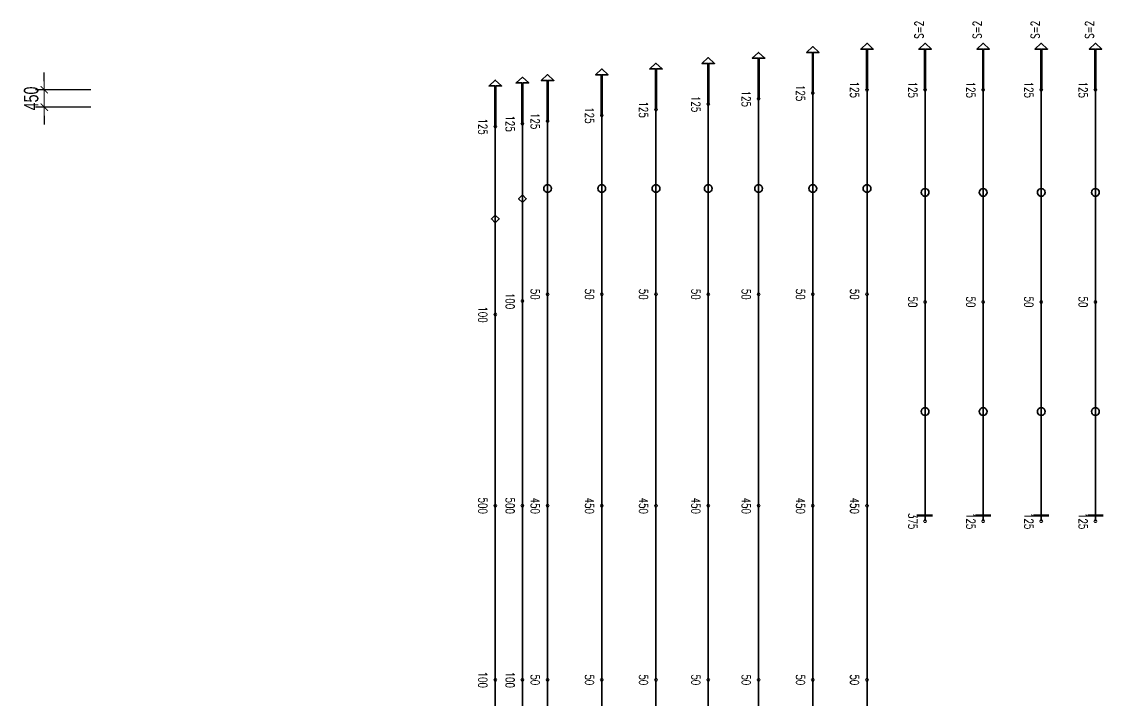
# Model space of a CAD drawing. Header units: millimetres. Extents: x 118516 to 587758, y -25561 to 50684.
# Drawn here: x 496966 to 524930, y 23170 to 40710 of the extents above; entities that cross this region are included whole.
import ezdxf

# ---------------------------------------------------------------- set-up
doc = ezdxf.new("R2010")
doc.units = ezdxf.units.MM
doc.layers.get('Defpoints').update_dxf_attribs({"color": 151, "lineweight": 9})
doc.layers.add('Current plane_Column', color=7, linetype='Continuous', true_color=0x4b00ff)
for name, color, linetype, lineweight in [('NDC_S-TENDON', 6, 'Continuous', 35), ('NDC_S_ANNO', 7, 'Continuous', 20), ('NDC_S_DIM', 1, 'Continuous', 15)]:
    doc.layers.add(name, color=color, linetype=linetype, lineweight=lineweight)
doc.styles.add('NDC_ANNO', font='', dxfattribs={"width": 0.8})
doc.styles.add('NDC_DIM', font='', dxfattribs={"width": 0.75})
doc.styles.get('NDC_ANNO').set_extended_font_data('Dotum')
doc.styles.get('NDC_DIM').set_extended_font_data('Dotum')
doc.dimstyles.new('NDC_dim_150', dxfattribs={"dimscale": 150, "dimtxt": 2.5, "dimasz": 1.5, "dimexe": 1.5, "dimexo": 2.5, "dimgap": 1, "dimtad": 1, "dimdec": 0, "dimzin": 0, "dimdsep": 46, "dimtxsty": 'NDC_DIM', "dimblk": 'DIMMARK', "dimcen": 0.09, "dimdle": 1.2, "dimclrd": 1, "dimclre": 1, "dimclrt": 3, "dimadec": 0, "dimazin": 0, "dimtfac": 1, "dimtdec": 0, "dimtix": 1, "dimtofl": 0, "dimtmove": 0, "dimatfit": 3, "dimfxl": 8, "dimfxlon": 1, "dimtolj": 1, "dimtzin": 0, "dimarcsym": 0})

# ---------------------------------------------------------------- blocks, each defined once
blk = doc.blocks.new('DIMMARK')
at = {"layer": 'NDC_S_DIM', "color": 1}
blk.add_line((-1.5, 0), (1, 0), dxfattribs=at)
at = {"layer": 'NDC_S_DIM', "color": 2, "const_width": 0.1}
blk.add_lwpolyline([(-0.42, -0.42), (0.42, 0.42)], dxfattribs=at)
blk = doc.blocks.new('*D11')
at = {"layer": 'Defpoints', "color": 0, "ltscale": 100, "transparency": 16777216}
for p in [(513852, 38950), (497550, 38500), (513852, 38500)]:
    blk.add_point(p, dxfattribs=at)
at = {"layer": 'NDC_S_DIM', "color": 1, "lineweight": -2, "ltscale": 100, "transparency": 16777216}
for p, q in [((497550, 39175), (497550, 39400)), ((498750, 38950), (497325, 38950)), ((498750, 38500), (497325, 38500)), ((497550, 38275), (497550, 38050))]:
    blk.add_line(p, q, dxfattribs=at)
at = {"layer": 'NDC_S_DIM', "color": 1, "lineweight": -2, "ltscale": 100, "transparency": 16777216, "xscale": 225, "yscale": 225, "zscale": 225}
for p, rotation in [((497550, 38950), 270), ((497550, 38500), 90)]:
    blk.add_blockref('DIMMARK', p, dxfattribs=dict(at, rotation=rotation))
at = {"layer": 'NDC_S_DIM', "color": 3, "ltscale": 100, "transparency": 16777216, "insert": (497213, 38725), "char_height": 375, "attachment_point": 5, "rotation": 90, "style": 'NDC_DIM'}
blk.add_mtext('\\A1;450', dxfattribs=at)
blk = doc.blocks.new('HTB TDY')
at = {"layer": 'NDC_S-TENDON', "linetype": 'Continuous'}
for points, elevation in [([(8662, 29365), (8662, 30415), (8812, 30415), (8650, 30565), (8488, 30415), (8638, 30415), (8638, 29365)], 3575), ([(10062, 29450), (10062, 30500), (10212, 30500), (10050, 30650), (9888, 30500), (10038, 30500), (10038, 29450)], 3575), ([(11562, 29450), (11562, 30500), (11712, 30500), (11550, 30650), (11388, 30500), (11538, 30500), (11538, 29450)], 3575), ([(13062, 29450), (13062, 30500), (13212, 30500), (13050, 30650), (12888, 30500), (13038, 30500), (13038, 29450)], 3575), ([(14562, 29450), (14562, 30500), (14712, 30500), (14550, 30650), (14388, 30500), (14538, 30500), (14538, 29450)], 3565), ([(15962, 29450), (15962, 30500), (16112, 30500), (15950, 30650), (15788, 30500), (15938, 30500), (15938, 29450)], 3565), ([(5962, 29080), (5962, 30130), (6112, 30130), (5950, 30280), (5788, 30130), (5938, 30130), (5938, 29080)], 3575), ([(7262, 29217), (7262, 30267), (7412, 30267), (7250, 30417), (7088, 30267), (7238, 30267), (7238, 29217)], 3575), ([(3212, 28789), (3212, 29839), (3362, 29839), (3200, 29989), (3038, 29839), (3188, 29839), (3188, 28789)], 3575), ([(4612, 28937), (4612, 29987), (4762, 29987), (4600, 30137), (4438, 29987), (4588, 29987), (4588, 28937)], 3575), ([(462, 28498), (462, 29548), (612, 29548), (450, 29698), (288, 29548), (438, 29548), (438, 28498)], 3575), ([(1162, 28575), (1162, 29625), (1312, 29625), (1150, 29775), (988, 29625), (1138, 29625), (1138, 28575)], 3575), ([(1812, 28640), (1812, 29690), (1962, 29690), (1800, 29840), (1638, 29690), (1788, 29690), (1788, 28640)], 3575), ([(1800, 26797), (1831, 26802), (1859, 26817), (1881, 26839), (1895, 26867), (1900, 26897), (1895, 26928), (1881, 26956), (1859, 26978), (1831, 26993), (1800, 26997), (1769, 26993), (1741, 26978), (1719, 26956), (1705, 26928), (1700, 26897), (1705, 26867), (1719, 26839), (1741, 26817), (1769, 26802), (1800, 26797)], 3532), ([(3200, 26797), (3231, 26802), (3259, 26817), (3281, 26839), (3295, 26867), (3300, 26897), (3295, 26928), (3281, 26956), (3259, 26978), (3231, 26993), (3200, 26997), (3169, 26993), (3141, 26978), (3119, 26956), (3105, 26928), (3100, 26897), (3105, 26867), (3119, 26839), (3141, 26817), (3169, 26802), (3200, 26797)], 3532), ([(4600, 26797), (4631, 26802), (4659, 26817), (4681, 26839), (4695, 26867), (4700, 26897), (4695, 26928), (4681, 26956), (4659, 26978), (4631, 26993), (4600, 26997), (4569, 26993), (4541, 26978), (4519, 26956), (4505, 26928), (4500, 26897), (4505, 26867), (4519, 26839), (4541, 26817), (4569, 26802), (4600, 26797)], 3532), ([(5950, 26797), (5981, 26802), (6009, 26817), (6031, 26839), (6045, 26867), (6050, 26897), (6045, 26928), (6031, 26956), (6009, 26978), (5981, 26993), (5950, 26997), (5919, 26993), (5891, 26978), (5869, 26956), (5855, 26928), (5850, 26897), (5855, 26867), (5869, 26839), (5891, 26817), (5919, 26802), (5950, 26797)], 3532), ([(7250, 26797), (7281, 26802), (7309, 26817), (7331, 26839), (7345, 26867), (7350, 26897), (7345, 26928), (7331, 26956), (7309, 26978), (7281, 26993), (7250, 26997), (7219, 26993), (7191, 26978), (7169, 26956), (7155, 26928), (7150, 26897), (7155, 26867), (7169, 26839), (7191, 26817), (7219, 26802), (7250, 26797)], 3532), ([(8650, 26797), (8681, 26802), (8709, 26817), (8731, 26839), (8745, 26867), (8750, 26897), (8745, 26928), (8731, 26956), (8709, 26978), (8681, 26993), (8650, 26997), (8619, 26993), (8591, 26978), (8569, 26956), (8555, 26928), (8550, 26897), (8555, 26867), (8569, 26839), (8591, 26817), (8619, 26802), (8650, 26797)], 3532), ([(10050, 26797), (10081, 26802), (10109, 26817), (10131, 26839), (10145, 26867), (10150, 26897), (10145, 26928), (10131, 26956), (10109, 26978), (10081, 26993), (10050, 26997), (10019, 26993), (9991, 26978), (9969, 26956), (9955, 26928), (9950, 26897), (9955, 26867), (9969, 26839), (9991, 26817), (10019, 26802), (10050, 26797)], 3532), ([(11550, 26698), (11581, 26702), (11609, 26717), (11631, 26739), (11645, 26767), (11650, 26798), (11645, 26829), (11631, 26856), (11609, 26879), (11581, 26893), (11550, 26898), (11519, 26893), (11491, 26879), (11469, 26856), (11455, 26829), (11450, 26798), (11455, 26767), (11469, 26739), (11491, 26717), (11519, 26702), (11550, 26698)], 3532), ([(13050, 26698), (13081, 26702), (13109, 26717), (13131, 26739), (13145, 26767), (13150, 26798), (13145, 26829), (13131, 26856), (13109, 26879), (13081, 26893), (13050, 26898), (13019, 26893), (12991, 26879), (12969, 26856), (12955, 26829), (12950, 26798), (12955, 26767), (12969, 26739), (12991, 26717), (13019, 26702), (13050, 26698)], 3532), ([(14550, 26698), (14581, 26702), (14609, 26717), (14631, 26739), (14645, 26767), (14650, 26798), (14645, 26829), (14631, 26856), (14609, 26879), (14581, 26893), (14550, 26898), (14519, 26893), (14491, 26879), (14469, 26856), (14455, 26829), (14450, 26798), (14455, 26767), (14469, 26739), (14491, 26717), (14519, 26702), (14550, 26698)], 3523), ([(15950, 26698), (15981, 26702), (16009, 26717), (16031, 26739), (16045, 26767), (16050, 26798), (16045, 26829), (16031, 26856), (16009, 26879), (15981, 26893), (15950, 26898), (15919, 26893), (15891, 26879), (15869, 26856), (15855, 26829), (15850, 26798), (15855, 26767), (15869, 26739), (15891, 26717), (15919, 26702), (15950, 26698)], 3523), ([(1150, 26535), (1250, 26635), (1150, 26735), (1050, 26635), (1150, 26535)], 3359), ([(450, 26010), (550, 26110), (450, 26210), (350, 26110), (450, 26010)], 3359), ([(11550, 21033), (11581, 21037), (11609, 21052), (11631, 21074), (11645, 21102), (11650, 21133), (11645, 21163), (11631, 21191), (11609, 21213), (11581, 21228), (11550, 21233), (11519, 21228), (11491, 21213), (11469, 21191), (11455, 21163), (11450, 21133), (11455, 21102), (11469, 21074), (11491, 21052), (11519, 21037), (11550, 21033)], 3532), ([(13050, 21033), (13081, 21037), (13109, 21052), (13131, 21074), (13145, 21102), (13150, 21133), (13145, 21163), (13131, 21191), (13109, 21213), (13081, 21228), (13050, 21233), (13019, 21228), (12991, 21213), (12969, 21191), (12955, 21163), (12950, 21133), (12955, 21102), (12969, 21074), (12991, 21052), (13019, 21037), (13050, 21033)], 3532), ([(14550, 21033), (14581, 21037), (14609, 21052), (14631, 21074), (14645, 21102), (14650, 21133), (14645, 21163), (14631, 21191), (14609, 21213), (14581, 21228), (14550, 21233), (14519, 21228), (14491, 21213), (14469, 21191), (14455, 21163), (14450, 21133), (14455, 21102), (14469, 21074), (14491, 21052), (14519, 21037), (14550, 21033)], 3523), ([(15950, 21033), (15981, 21037), (16009, 21052), (16031, 21074), (16045, 21102), (16050, 21133), (16045, 21163), (16031, 21191), (16009, 21213), (15981, 21228), (15950, 21233), (15919, 21228), (15891, 21213), (15869, 21191), (15855, 21163), (15850, 21133), (15855, 21102), (15869, 21074), (15891, 21052), (15919, 21037), (15950, 21033)], 3523)]:
    blk.add_lwpolyline(points, close=True, dxfattribs=dict(at, elevation=elevation))
for points, elevation in [([(8690, 29365, 20, 20, 0), (8670, 29400, 20, 20, 0), (8630, 29400, 20, 20, 0), (8610, 29365, 20, 20, 0), (8630, 29331, 20, 20, 0), (8670, 29331, 20, 20, 0)], 3575), ([(8690, 29365, 20, 20, 0), (8670, 29400, 20, 20, 0), (8630, 29400, 20, 20, 0), (8610, 29365, 20, 20, 0), (8630, 29331, 20, 20, 0), (8670, 29331, 20, 20, 0)], 3575), ([(10090, 29450, 20, 20, 0), (10070, 29485, 20, 20, 0), (10030, 29485, 20, 20, 0), (10010, 29450, 20, 20, 0), (10030, 29415, 20, 20, 0), (10070, 29415, 20, 20, 0)], 3575), ([(10090, 29450, 20, 20, 0), (10070, 29485, 20, 20, 0), (10030, 29485, 20, 20, 0), (10010, 29450, 20, 20, 0), (10030, 29415, 20, 20, 0), (10070, 29415, 20, 20, 0)], 3575), ([(11590, 29450, 20, 20, 0), (11570, 29485, 20, 20, 0), (11530, 29485, 20, 20, 0), (11510, 29450, 20, 20, 0), (11530, 29415, 20, 20, 0), (11570, 29415, 20, 20, 0)], 3575), ([(11590, 29450, 20, 20, 0), (11570, 29485, 20, 20, 0), (11530, 29485, 20, 20, 0), (11510, 29450, 20, 20, 0), (11530, 29415, 20, 20, 0), (11570, 29415, 20, 20, 0)], 3575), ([(13090, 29450, 20, 20, 0), (13070, 29485, 20, 20, 0), (13030, 29485, 20, 20, 0), (13010, 29450, 20, 20, 0), (13030, 29415, 20, 20, 0), (13070, 29415, 20, 20, 0)], 3575), ([(13090, 29450, 20, 20, 0), (13070, 29485, 20, 20, 0), (13030, 29485, 20, 20, 0), (13010, 29450, 20, 20, 0), (13030, 29415, 20, 20, 0), (13070, 29415, 20, 20, 0)], 3575), ([(14590, 29450, 20, 20, 0), (14570, 29485, 20, 20, 0), (14530, 29485, 20, 20, 0), (14510, 29450, 20, 20, 0), (14530, 29415, 20, 20, 0), (14570, 29415, 20, 20, 0)], 3565), ([(14590, 29450, 20, 20, 0), (14570, 29485, 20, 20, 0), (14530, 29485, 20, 20, 0), (14510, 29450, 20, 20, 0), (14530, 29415, 20, 20, 0), (14570, 29415, 20, 20, 0)], 3565), ([(15990, 29450, 20, 20, 0), (15970, 29485, 20, 20, 0), (15930, 29485, 20, 20, 0), (15910, 29450, 20, 20, 0), (15930, 29415, 20, 20, 0), (15970, 29415, 20, 20, 0)], 3565), ([(15990, 29450, 20, 20, 0), (15970, 29485, 20, 20, 0), (15930, 29485, 20, 20, 0), (15910, 29450, 20, 20, 0), (15930, 29415, 20, 20, 0), (15970, 29415, 20, 20, 0)], 3565), ([(5990, 29080, 20, 20, 0), (5970, 29114, 20, 20, 0), (5930, 29114, 20, 20, 0), (5910, 29080, 20, 20, 0), (5930, 29045, 20, 20, 0), (5970, 29045, 20, 20, 0)], 3575), ([(5990, 29080, 20, 20, 0), (5970, 29114, 20, 20, 0), (5930, 29114, 20, 20, 0), (5910, 29080, 20, 20, 0), (5930, 29045, 20, 20, 0), (5970, 29045, 20, 20, 0)], 3575), ([(7290, 29217, 20, 20, 0), (7270, 29252, 20, 20, 0), (7230, 29252, 20, 20, 0), (7210, 29217, 20, 20, 0), (7230, 29183, 20, 20, 0), (7270, 29183, 20, 20, 0)], 3575), ([(7290, 29217, 20, 20, 0), (7270, 29252, 20, 20, 0), (7230, 29252, 20, 20, 0), (7210, 29217, 20, 20, 0), (7230, 29183, 20, 20, 0), (7270, 29183, 20, 20, 0)], 3575), ([(3240, 28789, 20, 20, 0), (3220, 28823, 20, 20, 0), (3180, 28823, 20, 20, 0), (3160, 28789, 20, 20, 0), (3180, 28754, 20, 20, 0), (3220, 28754, 20, 20, 0)], 3575), ([(3240, 28789, 20, 20, 0), (3220, 28823, 20, 20, 0), (3180, 28823, 20, 20, 0), (3160, 28789, 20, 20, 0), (3180, 28754, 20, 20, 0), (3220, 28754, 20, 20, 0)], 3575), ([(4640, 28937, 20, 20, 0), (4620, 28971, 20, 20, 0), (4580, 28971, 20, 20, 0), (4560, 28937, 20, 20, 0), (4580, 28902, 20, 20, 0), (4620, 28902, 20, 20, 0)], 3575), ([(4640, 28937, 20, 20, 0), (4620, 28971, 20, 20, 0), (4580, 28971, 20, 20, 0), (4560, 28937, 20, 20, 0), (4580, 28902, 20, 20, 0), (4620, 28902, 20, 20, 0)], 3575), ([(490, 28498, 20, 20, 0), (470, 28532, 20, 20, 0), (430, 28532, 20, 20, 0), (410, 28498, 20, 20, 0), (430, 28463, 20, 20, 0), (470, 28463, 20, 20, 0)], 3575), ([(490, 28498, 20, 20, 0), (470, 28532, 20, 20, 0), (430, 28532, 20, 20, 0), (410, 28498, 20, 20, 0), (430, 28463, 20, 20, 0), (470, 28463, 20, 20, 0)], 3575), ([(1190, 28575, 20, 20, 0), (1170, 28609, 20, 20, 0), (1130, 28609, 20, 20, 0), (1110, 28575, 20, 20, 0), (1130, 28540, 20, 20, 0), (1170, 28540, 20, 20, 0)], 3575), ([(1190, 28575, 20, 20, 0), (1170, 28609, 20, 20, 0), (1130, 28609, 20, 20, 0), (1110, 28575, 20, 20, 0), (1130, 28540, 20, 20, 0), (1170, 28540, 20, 20, 0)], 3575), ([(1840, 28640, 20, 20, 0), (1820, 28675, 20, 20, 0), (1780, 28675, 20, 20, 0), (1760, 28640, 20, 20, 0), (1780, 28606, 20, 20, 0), (1820, 28606, 20, 20, 0)], 3575), ([(1840, 28640, 20, 20, 0), (1820, 28675, 20, 20, 0), (1780, 28675, 20, 20, 0), (1760, 28640, 20, 20, 0), (1780, 28606, 20, 20, 0), (1820, 28606, 20, 20, 0)], 3575), ([(1840, 24165, 20, 20, 0), (1820, 24200, 20, 20, 0), (1780, 24200, 20, 20, 0), (1760, 24165, 20, 20, 0), (1780, 24130, 20, 20, 0), (1820, 24130, 20, 20, 0)], 3500), ([(1840, 24165, 20, 20, 0), (1820, 24200, 20, 20, 0), (1780, 24200, 20, 20, 0), (1760, 24165, 20, 20, 0), (1780, 24130, 20, 20, 0), (1820, 24130, 20, 20, 0)], 3500), ([(3240, 24165, 20, 20, 0), (3220, 24200, 20, 20, 0), (3180, 24200, 20, 20, 0), (3160, 24165, 20, 20, 0), (3180, 24130, 20, 20, 0), (3220, 24130, 20, 20, 0)], 3500), ([(3240, 24165, 20, 20, 0), (3220, 24200, 20, 20, 0), (3180, 24200, 20, 20, 0), (3160, 24165, 20, 20, 0), (3180, 24130, 20, 20, 0), (3220, 24130, 20, 20, 0)], 3500), ([(4640, 24165, 20, 20, 0), (4620, 24200, 20, 20, 0), (4580, 24200, 20, 20, 0), (4560, 24165, 20, 20, 0), (4580, 24130, 20, 20, 0), (4620, 24130, 20, 20, 0)], 3500), ([(4640, 24165, 20, 20, 0), (4620, 24200, 20, 20, 0), (4580, 24200, 20, 20, 0), (4560, 24165, 20, 20, 0), (4580, 24130, 20, 20, 0), (4620, 24130, 20, 20, 0)], 3500), ([(5990, 24165, 20, 20, 0), (5970, 24200, 20, 20, 0), (5930, 24200, 20, 20, 0), (5910, 24165, 20, 20, 0), (5930, 24130, 20, 20, 0), (5970, 24130, 20, 20, 0)], 3500), ([(5990, 24165, 20, 20, 0), (5970, 24200, 20, 20, 0), (5930, 24200, 20, 20, 0), (5910, 24165, 20, 20, 0), (5930, 24130, 20, 20, 0), (5970, 24130, 20, 20, 0)], 3500), ([(7290, 24165, 20, 20, 0), (7270, 24200, 20, 20, 0), (7230, 24200, 20, 20, 0), (7210, 24165, 20, 20, 0), (7230, 24130, 20, 20, 0), (7270, 24130, 20, 20, 0)], 3500), ([(7290, 24165, 20, 20, 0), (7270, 24200, 20, 20, 0), (7230, 24200, 20, 20, 0), (7210, 24165, 20, 20, 0), (7230, 24130, 20, 20, 0), (7270, 24130, 20, 20, 0)], 3500), ([(8690, 24165, 20, 20, 0), (8670, 24200, 20, 20, 0), (8630, 24200, 20, 20, 0), (8610, 24165, 20, 20, 0), (8630, 24130, 20, 20, 0), (8670, 24130, 20, 20, 0)], 3500), ([(8690, 24165, 20, 20, 0), (8670, 24200, 20, 20, 0), (8630, 24200, 20, 20, 0), (8610, 24165, 20, 20, 0), (8630, 24130, 20, 20, 0), (8670, 24130, 20, 20, 0)], 3500), ([(10090, 24165, 20, 20, 0), (10070, 24200, 20, 20, 0), (10030, 24200, 20, 20, 0), (10010, 24165, 20, 20, 0), (10030, 24130, 20, 20, 0), (10070, 24130, 20, 20, 0)], 3500), ([(10090, 24165, 20, 20, 0), (10070, 24200, 20, 20, 0), (10030, 24200, 20, 20, 0), (10010, 24165, 20, 20, 0), (10030, 24130, 20, 20, 0), (10070, 24130, 20, 20, 0)], 3500), ([(1190, 23990, 20, 20, 0), (1170, 24025, 20, 20, 0), (1130, 24025, 20, 20, 0), (1110, 23990, 20, 20, 0), (1130, 23955, 20, 20, 0), (1170, 23955, 20, 20, 0)], 3200), ([(1190, 23990, 20, 20, 0), (1170, 24025, 20, 20, 0), (1130, 24025, 20, 20, 0), (1110, 23990, 20, 20, 0), (1130, 23955, 20, 20, 0), (1170, 23955, 20, 20, 0)], 3200), ([(11590, 23965, 20, 20, 0), (11570, 24000, 20, 20, 0), (11530, 24000, 20, 20, 0), (11510, 23965, 20, 20, 0), (11530, 23930, 20, 20, 0), (11570, 23930, 20, 20, 0)], 3500), ([(11590, 23965, 20, 20, 0), (11570, 24000, 20, 20, 0), (11530, 24000, 20, 20, 0), (11510, 23965, 20, 20, 0), (11530, 23930, 20, 20, 0), (11570, 23930, 20, 20, 0)], 3500), ([(13090, 23965, 20, 20, 0), (13070, 24000, 20, 20, 0), (13030, 24000, 20, 20, 0), (13010, 23965, 20, 20, 0), (13030, 23930, 20, 20, 0), (13070, 23930, 20, 20, 0)], 3500), ([(13090, 23965, 20, 20, 0), (13070, 24000, 20, 20, 0), (13030, 24000, 20, 20, 0), (13010, 23965, 20, 20, 0), (13030, 23930, 20, 20, 0), (13070, 23930, 20, 20, 0)], 3500), ([(14590, 23965, 20, 20, 0), (14570, 24000, 20, 20, 0), (14530, 24000, 20, 20, 0), (14510, 23965, 20, 20, 0), (14530, 23930, 20, 20, 0), (14570, 23930, 20, 20, 0)], 3490), ([(14590, 23965, 20, 20, 0), (14570, 24000, 20, 20, 0), (14530, 24000, 20, 20, 0), (14510, 23965, 20, 20, 0), (14530, 23930, 20, 20, 0), (14570, 23930, 20, 20, 0)], 3490), ([(15990, 23965, 20, 20, 0), (15970, 24000, 20, 20, 0), (15930, 24000, 20, 20, 0), (15910, 23965, 20, 20, 0), (15930, 23930, 20, 20, 0), (15970, 23930, 20, 20, 0)], 3490), ([(15990, 23965, 20, 20, 0), (15970, 24000, 20, 20, 0), (15930, 24000, 20, 20, 0), (15910, 23965, 20, 20, 0), (15930, 23930, 20, 20, 0), (15970, 23930, 20, 20, 0)], 3490), ([(490, 23640, 20, 20, 0), (470, 23675, 20, 20, 0), (430, 23675, 20, 20, 0), (410, 23640, 20, 20, 0), (430, 23605, 20, 20, 0), (470, 23605, 20, 20, 0)], 3200), ([(490, 23640, 20, 20, 0), (470, 23675, 20, 20, 0), (430, 23675, 20, 20, 0), (410, 23640, 20, 20, 0), (430, 23605, 20, 20, 0), (470, 23605, 20, 20, 0)], 3200), ([(490, 18700, 20, 20, 0), (470, 18735, 20, 20, 0), (430, 18735, 20, 20, 0), (410, 18700, 20, 20, 0), (430, 18665, 20, 20, 0), (470, 18665, 20, 20, 0)], 3600), ([(490, 18700, 20, 20, 0), (470, 18735, 20, 20, 0), (430, 18735, 20, 20, 0), (410, 18700, 20, 20, 0), (430, 18665, 20, 20, 0), (470, 18665, 20, 20, 0)], 3600), ([(490, 18700, 20, 20, 0), (470, 18735, 20, 20, 0), (430, 18735, 20, 20, 0), (410, 18700, 20, 20, 0), (430, 18665, 20, 20, 0), (470, 18665, 20, 20, 0)], 3600), ([(490, 18700, 20, 20, 0), (470, 18735, 20, 20, 0), (430, 18735, 20, 20, 0), (410, 18700, 20, 20, 0), (430, 18665, 20, 20, 0), (470, 18665, 20, 20, 0)], 3600), ([(1190, 18700, 20, 20, 0), (1170, 18735, 20, 20, 0), (1130, 18735, 20, 20, 0), (1110, 18700, 20, 20, 0), (1130, 18665, 20, 20, 0), (1170, 18665, 20, 20, 0)], 3600), ([(1190, 18700, 20, 20, 0), (1170, 18735, 20, 20, 0), (1130, 18735, 20, 20, 0), (1110, 18700, 20, 20, 0), (1130, 18665, 20, 20, 0), (1170, 18665, 20, 20, 0)], 3600), ([(1190, 18700, 20, 20, 0), (1170, 18735, 20, 20, 0), (1130, 18735, 20, 20, 0), (1110, 18700, 20, 20, 0), (1130, 18665, 20, 20, 0), (1170, 18665, 20, 20, 0)], 3600), ([(1190, 18700, 20, 20, 0), (1170, 18735, 20, 20, 0), (1130, 18735, 20, 20, 0), (1110, 18700, 20, 20, 0), (1130, 18665, 20, 20, 0), (1170, 18665, 20, 20, 0)], 3600), ([(1840, 18700, 20, 20, 0), (1820, 18735, 20, 20, 0), (1780, 18735, 20, 20, 0), (1760, 18700, 20, 20, 0), (1780, 18665, 20, 20, 0), (1820, 18665, 20, 20, 0)], 3650), ([(1840, 18700, 20, 20, 0), (1820, 18735, 20, 20, 0), (1780, 18735, 20, 20, 0), (1760, 18700, 20, 20, 0), (1780, 18665, 20, 20, 0), (1820, 18665, 20, 20, 0)], 3650), ([(1840, 18700, 20, 20, 0), (1820, 18735, 20, 20, 0), (1780, 18735, 20, 20, 0), (1760, 18700, 20, 20, 0), (1780, 18665, 20, 20, 0), (1820, 18665, 20, 20, 0)], 3650), ([(1840, 18700, 20, 20, 0), (1820, 18735, 20, 20, 0), (1780, 18735, 20, 20, 0), (1760, 18700, 20, 20, 0), (1780, 18665, 20, 20, 0), (1820, 18665, 20, 20, 0)], 3650), ([(3240, 18700, 20, 20, 0), (3220, 18735, 20, 20, 0), (3180, 18735, 20, 20, 0), (3160, 18700, 20, 20, 0), (3180, 18665, 20, 20, 0), (3220, 18665, 20, 20, 0)], 3650), ([(3240, 18700, 20, 20, 0), (3220, 18735, 20, 20, 0), (3180, 18735, 20, 20, 0), (3160, 18700, 20, 20, 0), (3180, 18665, 20, 20, 0), (3220, 18665, 20, 20, 0)], 3650), ([(3240, 18700, 20, 20, 0), (3220, 18735, 20, 20, 0), (3180, 18735, 20, 20, 0), (3160, 18700, 20, 20, 0), (3180, 18665, 20, 20, 0), (3220, 18665, 20, 20, 0)], 3650), ([(3240, 18700, 20, 20, 0), (3220, 18735, 20, 20, 0), (3180, 18735, 20, 20, 0), (3160, 18700, 20, 20, 0), (3180, 18665, 20, 20, 0), (3220, 18665, 20, 20, 0)], 3650), ([(4640, 18700, 20, 20, 0), (4620, 18735, 20, 20, 0), (4580, 18735, 20, 20, 0), (4560, 18700, 20, 20, 0), (4580, 18665, 20, 20, 0), (4620, 18665, 20, 20, 0)], 3650), ([(4640, 18700, 20, 20, 0), (4620, 18735, 20, 20, 0), (4580, 18735, 20, 20, 0), (4560, 18700, 20, 20, 0), (4580, 18665, 20, 20, 0), (4620, 18665, 20, 20, 0)], 3650), ([(4640, 18700, 20, 20, 0), (4620, 18735, 20, 20, 0), (4580, 18735, 20, 20, 0), (4560, 18700, 20, 20, 0), (4580, 18665, 20, 20, 0), (4620, 18665, 20, 20, 0)], 3650), ([(4640, 18700, 20, 20, 0), (4620, 18735, 20, 20, 0), (4580, 18735, 20, 20, 0), (4560, 18700, 20, 20, 0), (4580, 18665, 20, 20, 0), (4620, 18665, 20, 20, 0)], 3650), ([(5990, 18700, 20, 20, 0), (5970, 18735, 20, 20, 0), (5930, 18735, 20, 20, 0), (5910, 18700, 20, 20, 0), (5930, 18665, 20, 20, 0), (5970, 18665, 20, 20, 0)], 3650), ([(5990, 18700, 20, 20, 0), (5970, 18735, 20, 20, 0), (5930, 18735, 20, 20, 0), (5910, 18700, 20, 20, 0), (5930, 18665, 20, 20, 0), (5970, 18665, 20, 20, 0)], 3650), ([(5990, 18700, 20, 20, 0), (5970, 18735, 20, 20, 0), (5930, 18735, 20, 20, 0), (5910, 18700, 20, 20, 0), (5930, 18665, 20, 20, 0), (5970, 18665, 20, 20, 0)], 3650), ([(5990, 18700, 20, 20, 0), (5970, 18735, 20, 20, 0), (5930, 18735, 20, 20, 0), (5910, 18700, 20, 20, 0), (5930, 18665, 20, 20, 0), (5970, 18665, 20, 20, 0)], 3650), ([(7290, 18700, 20, 20, 0), (7270, 18735, 20, 20, 0), (7230, 18735, 20, 20, 0), (7210, 18700, 20, 20, 0), (7230, 18665, 20, 20, 0), (7270, 18665, 20, 20, 0)], 3650), ([(7290, 18700, 20, 20, 0), (7270, 18735, 20, 20, 0), (7230, 18735, 20, 20, 0), (7210, 18700, 20, 20, 0), (7230, 18665, 20, 20, 0), (7270, 18665, 20, 20, 0)], 3650), ([(7290, 18700, 20, 20, 0), (7270, 18735, 20, 20, 0), (7230, 18735, 20, 20, 0), (7210, 18700, 20, 20, 0), (7230, 18665, 20, 20, 0), (7270, 18665, 20, 20, 0)], 3650), ([(7290, 18700, 20, 20, 0), (7270, 18735, 20, 20, 0), (7230, 18735, 20, 20, 0), (7210, 18700, 20, 20, 0), (7230, 18665, 20, 20, 0), (7270, 18665, 20, 20, 0)], 3650), ([(8690, 18700, 20, 20, 0), (8670, 18735, 20, 20, 0), (8630, 18735, 20, 20, 0), (8610, 18700, 20, 20, 0), (8630, 18665, 20, 20, 0), (8670, 18665, 20, 20, 0)], 3650), ([(8690, 18700, 20, 20, 0), (8670, 18735, 20, 20, 0), (8630, 18735, 20, 20, 0), (8610, 18700, 20, 20, 0), (8630, 18665, 20, 20, 0), (8670, 18665, 20, 20, 0)], 3650), ([(8690, 18700, 20, 20, 0), (8670, 18735, 20, 20, 0), (8630, 18735, 20, 20, 0), (8610, 18700, 20, 20, 0), (8630, 18665, 20, 20, 0), (8670, 18665, 20, 20, 0)], 3650), ([(8690, 18700, 20, 20, 0), (8670, 18735, 20, 20, 0), (8630, 18735, 20, 20, 0), (8610, 18700, 20, 20, 0), (8630, 18665, 20, 20, 0), (8670, 18665, 20, 20, 0)], 3650), ([(10090, 18700, 20, 20, 0), (10070, 18735, 20, 20, 0), (10030, 18735, 20, 20, 0), (10010, 18700, 20, 20, 0), (10030, 18665, 20, 20, 0), (10070, 18665, 20, 20, 0)], 3650), ([(10090, 18700, 20, 20, 0), (10070, 18735, 20, 20, 0), (10030, 18735, 20, 20, 0), (10010, 18700, 20, 20, 0), (10030, 18665, 20, 20, 0), (10070, 18665, 20, 20, 0)], 3650), ([(10090, 18700, 20, 20, 0), (10070, 18735, 20, 20, 0), (10030, 18735, 20, 20, 0), (10010, 18700, 20, 20, 0), (10030, 18665, 20, 20, 0), (10070, 18665, 20, 20, 0)], 3650), ([(10090, 18700, 20, 20, 0), (10070, 18735, 20, 20, 0), (10030, 18735, 20, 20, 0), (10010, 18700, 20, 20, 0), (10030, 18665, 20, 20, 0), (10070, 18665, 20, 20, 0)], 3650), ([(11590, 18300, 20, 20, 0), (11570, 18335, 20, 20, 0), (11530, 18335, 20, 20, 0), (11510, 18300, 20, 20, 0), (11530, 18265, 20, 20, 0), (11570, 18265, 20, 20, 0)], 3575), ([(11590, 18300, 20, 20, 0), (11570, 18335, 20, 20, 0), (11530, 18335, 20, 20, 0), (11510, 18300, 20, 20, 0), (11530, 18265, 20, 20, 0), (11570, 18265, 20, 20, 0)], 3575), ([(13090, 18300, 20, 20, 0), (13070, 18335, 20, 20, 0), (13030, 18335, 20, 20, 0), (13010, 18300, 20, 20, 0), (13030, 18265, 20, 20, 0), (13070, 18265, 20, 20, 0)], 3575), ([(13090, 18300, 20, 20, 0), (13070, 18335, 20, 20, 0), (13030, 18335, 20, 20, 0), (13010, 18300, 20, 20, 0), (13030, 18265, 20, 20, 0), (13070, 18265, 20, 20, 0)], 3575), ([(14590, 18300, 20, 20, 0), (14570, 18335, 20, 20, 0), (14530, 18335, 20, 20, 0), (14510, 18300, 20, 20, 0), (14530, 18265, 20, 20, 0), (14570, 18265, 20, 20, 0)], 3565), ([(14590, 18300, 20, 20, 0), (14570, 18335, 20, 20, 0), (14530, 18335, 20, 20, 0), (14510, 18300, 20, 20, 0), (14530, 18265, 20, 20, 0), (14570, 18265, 20, 20, 0)], 3565), ([(15990, 18300, 20, 20, 0), (15970, 18335, 20, 20, 0), (15930, 18335, 20, 20, 0), (15910, 18300, 20, 20, 0), (15930, 18265, 20, 20, 0), (15970, 18265, 20, 20, 0)], 3565), ([(15990, 18300, 20, 20, 0), (15970, 18335, 20, 20, 0), (15930, 18335, 20, 20, 0), (15910, 18300, 20, 20, 0), (15930, 18265, 20, 20, 0), (15970, 18265, 20, 20, 0)], 3565), ([(490, 14200, 20, 20, 0), (470, 14235, 20, 20, 0), (430, 14235, 20, 20, 0), (410, 14200, 20, 20, 0), (430, 14165, 20, 20, 0), (470, 14165, 20, 20, 0)], 3200), ([(490, 14200, 20, 20, 0), (470, 14235, 20, 20, 0), (430, 14235, 20, 20, 0), (410, 14200, 20, 20, 0), (430, 14165, 20, 20, 0), (470, 14165, 20, 20, 0)], 3200), ([(1190, 14200, 20, 20, 0), (1170, 14235, 20, 20, 0), (1130, 14235, 20, 20, 0), (1110, 14200, 20, 20, 0), (1130, 14165, 20, 20, 0), (1170, 14165, 20, 20, 0)], 3200), ([(1190, 14200, 20, 20, 0), (1170, 14235, 20, 20, 0), (1130, 14235, 20, 20, 0), (1110, 14200, 20, 20, 0), (1130, 14165, 20, 20, 0), (1170, 14165, 20, 20, 0)], 3200), ([(1840, 14200, 20, 20, 0), (1820, 14235, 20, 20, 0), (1780, 14235, 20, 20, 0), (1760, 14200, 20, 20, 0), (1780, 14165, 20, 20, 0), (1820, 14165, 20, 20, 0)], 3500), ([(1840, 14200, 20, 20, 0), (1820, 14235, 20, 20, 0), (1780, 14235, 20, 20, 0), (1760, 14200, 20, 20, 0), (1780, 14165, 20, 20, 0), (1820, 14165, 20, 20, 0)], 3500), ([(3240, 14200, 20, 20, 0), (3220, 14235, 20, 20, 0), (3180, 14235, 20, 20, 0), (3160, 14200, 20, 20, 0), (3180, 14165, 20, 20, 0), (3220, 14165, 20, 20, 0)], 3500), ([(3240, 14200, 20, 20, 0), (3220, 14235, 20, 20, 0), (3180, 14235, 20, 20, 0), (3160, 14200, 20, 20, 0), (3180, 14165, 20, 20, 0), (3220, 14165, 20, 20, 0)], 3500), ([(4640, 14200, 20, 20, 0), (4620, 14235, 20, 20, 0), (4580, 14235, 20, 20, 0), (4560, 14200, 20, 20, 0), (4580, 14165, 20, 20, 0), (4620, 14165, 20, 20, 0)], 3500), ([(4640, 14200, 20, 20, 0), (4620, 14235, 20, 20, 0), (4580, 14235, 20, 20, 0), (4560, 14200, 20, 20, 0), (4580, 14165, 20, 20, 0), (4620, 14165, 20, 20, 0)], 3500), ([(5990, 14200, 20, 20, 0), (5970, 14235, 20, 20, 0), (5930, 14235, 20, 20, 0), (5910, 14200, 20, 20, 0), (5930, 14165, 20, 20, 0), (5970, 14165, 20, 20, 0)], 3500), ([(5990, 14200, 20, 20, 0), (5970, 14235, 20, 20, 0), (5930, 14235, 20, 20, 0), (5910, 14200, 20, 20, 0), (5930, 14165, 20, 20, 0), (5970, 14165, 20, 20, 0)], 3500), ([(7290, 14200, 20, 20, 0), (7270, 14235, 20, 20, 0), (7230, 14235, 20, 20, 0), (7210, 14200, 20, 20, 0), (7230, 14165, 20, 20, 0), (7270, 14165, 20, 20, 0)], 3500), ([(7290, 14200, 20, 20, 0), (7270, 14235, 20, 20, 0), (7230, 14235, 20, 20, 0), (7210, 14200, 20, 20, 0), (7230, 14165, 20, 20, 0), (7270, 14165, 20, 20, 0)], 3500), ([(8690, 14200, 20, 20, 0), (8670, 14235, 20, 20, 0), (8630, 14235, 20, 20, 0), (8610, 14200, 20, 20, 0), (8630, 14165, 20, 20, 0), (8670, 14165, 20, 20, 0)], 3500), ([(8690, 14200, 20, 20, 0), (8670, 14235, 20, 20, 0), (8630, 14235, 20, 20, 0), (8610, 14200, 20, 20, 0), (8630, 14165, 20, 20, 0), (8670, 14165, 20, 20, 0)], 3500), ([(10090, 14200, 20, 20, 0), (10070, 14235, 20, 20, 0), (10030, 14235, 20, 20, 0), (10010, 14200, 20, 20, 0), (10030, 14165, 20, 20, 0), (10070, 14165, 20, 20, 0)], 3500), ([(10090, 14200, 20, 20, 0), (10070, 14235, 20, 20, 0), (10030, 14235, 20, 20, 0), (10010, 14200, 20, 20, 0), (10030, 14165, 20, 20, 0), (10070, 14165, 20, 20, 0)], 3500)]:
    blk.add_lwpolyline(points, format="xyseb", close=True, dxfattribs=dict(at, elevation=elevation))
for points, elevation in [([(11350, 18450, 60, 60, 0), (11750, 18450, 60, 60, 0)], 3575), ([(12850, 18450, 60, 60, 0), (13250, 18450, 60, 60, 0)], 3575), ([(14350, 18450, 60, 60, 0), (14750, 18450, 60, 60, 0)], 3565), ([(15750, 18450, 60, 60, 0), (16150, 18450, 60, 60, 0)], 3565)]:
    blk.add_lwpolyline(points, format="xyseb", dxfattribs=dict(at, elevation=elevation))
for points in [[(8650, 18700, 3650), (8650, 19429, 3643), (8650, 20157, 3623), (8650, 20886, 3590), (8650, 21979, 3540), (8650, 23072, 3510), (8650, 24165, 3500), (8650, 25258, 3505), (8650, 26351, 3520), (8650, 27444, 3545), (8650, 28173, 3562), (8650, 28901, 3572), (8650, 29365, 3574)], [(10050, 18700, 3650), (10050, 19429, 3643), (10050, 20157, 3623), (10050, 20886, 3590), (10050, 21979, 3540), (10050, 23072, 3510), (10050, 24165, 3500), (10050, 25258, 3505), (10050, 26351, 3520), (10050, 27444, 3545), (10050, 28173, 3562), (10050, 28901, 3572), (10050, 29450, 0)], [(11550, 18300, 3575), (11550, 19055, 3572), (11550, 19811, 3562), (11550, 20566, 3545), (11550, 21699, 3520), (11550, 22832, 3505), (11550, 23965, 3500), (11550, 25098, 3505), (11550, 26231, 3520), (11550, 27364, 3545), (11550, 28119, 3562), (11550, 28875, 3572), (11550, 29450, 0)], [(13050, 18300, 3575), (13050, 19055, 3572), (13050, 19811, 3562), (13050, 20566, 3545), (13050, 21699, 3520), (13050, 22832, 3505), (13050, 23965, 3500), (13050, 25098, 3505), (13050, 26231, 3520), (13050, 27364, 3545), (13050, 28119, 3562), (13050, 28875, 3572), (13050, 29450, 0)], [(14550, 18300, 3565), (14550, 19055, 3562), (14550, 19811, 3552), (14550, 20566, 3535), (14550, 21699, 3510), (14550, 22832, 3495), (14550, 23965, 3490), (14550, 25098, 3495), (14550, 26231, 3510), (14550, 27364, 3535), (14550, 28119, 3552), (14550, 28875, 3562), (14550, 29450, -10)], [(15950, 18300, 3565), (15950, 19055, 3562), (15950, 19811, 3552), (15950, 20566, 3535), (15950, 21699, 3510), (15950, 22832, 3495), (15950, 23965, 3490), (15950, 25098, 3495), (15950, 26231, 3510), (15950, 27364, 3535), (15950, 28119, 3552), (15950, 28875, 3562), (15950, 29450, -10)], [(7250, 18700, 3650), (7250, 19429, 3643), (7250, 20157, 3623), (7250, 20886, 3590), (7250, 21979, 3540), (7250, 23072, 3510), (7250, 24165, 3500), (7250, 25258, 3505), (7250, 26351, 3520), (7250, 27444, 3545), (7250, 28173, 3562), (7250, 28901, 3572), (7250, 29217, 3573)], [(1800, 18700, 3650), (1800, 19429, 3643), (1800, 20157, 3623), (1800, 20886, 3590), (1800, 21979, 3540), (1800, 23072, 3510), (1800, 24165, 3500), (1800, 25258, 3505), (1800, 26351, 3520), (1800, 27444, 3545), (1800, 28173, 3562), (1800, 28901, 3572), (1800, 28640, 3568)], [(3200, 18700, 3650), (3200, 19429, 3643), (3200, 20157, 3623), (3200, 20886, 3590), (3200, 21979, 3540), (3200, 23072, 3510), (3200, 24165, 3500), (3200, 25258, 3505), (3200, 26351, 3520), (3200, 27444, 3545), (3200, 28173, 3562), (3200, 28901, 3572), (3200, 28789, 3570)], [(4600, 18700, 3650), (4600, 19429, 3643), (4600, 20157, 3623), (4600, 20886, 3590), (4600, 21979, 3540), (4600, 23072, 3510), (4600, 24165, 3500), (4600, 25258, 3505), (4600, 26351, 3520), (4600, 27444, 3545), (4600, 28173, 3562), (4600, 28901, 3572), (4600, 28937, 3572)], [(5950, 18700, 3650), (5950, 19429, 3643), (5950, 20157, 3623), (5950, 20886, 3590), (5950, 21979, 3540), (5950, 23072, 3510), (5950, 24165, 3500), (5950, 25258, 3505), (5950, 26351, 3520), (5950, 27444, 3545), (5950, 28173, 3562), (5950, 28901, 3572), (5950, 29080, 3572)], [(1150, 18700, 3600), (1150, 19405, 3582), (1150, 20111, 3529), (1150, 20816, 3440), (1150, 21609, 3335), (1150, 22403, 3260), (1150, 23196, 3215), (1150, 23990, 3200), (1150, 24783, 3214), (1150, 25577, 3256), (1150, 26370, 3327), (1150, 27164, 3425), (1150, 27869, 3508), (1150, 28575, 3558), (1150, 28575, 3558)], [(450, 18700, 3600), (450, 19359, 3582), (450, 20017, 3529), (450, 20676, 3440), (450, 21417, 3335), (450, 22158, 3260), (450, 22899, 3215), (450, 23640, 3200), (450, 24381, 3214), (450, 25122, 3256), (450, 25863, 3327), (450, 26604, 3425), (450, 27263, 3508), (450, 27921, 3558), (450, 28498, 3563)], [(450, 9700, 3600), (450, 10300, 3582), (450, 10900, 3529), (450, 11500, 3440), (450, 12175, 3335), (450, 12850, 3260), (450, 13525, 3215), (450, 14200, 3200), (450, 14875, 3215), (450, 15550, 3260), (450, 16225, 3335), (450, 16900, 3440), (450, 17500, 3529), (450, 18100, 3582), (450, 18700, 3600)], [(1150, 9700, 3600), (1150, 10300, 3582), (1150, 10900, 3529), (1150, 11500, 3440), (1150, 12175, 3335), (1150, 12850, 3260), (1150, 13525, 3215), (1150, 14200, 3200), (1150, 14875, 3215), (1150, 15550, 3260), (1150, 16225, 3335), (1150, 16900, 3440), (1150, 17500, 3529), (1150, 18100, 3582), (1150, 18700, 3600)], [(1800, 9700, 3650), (1800, 10300, 3643), (1800, 10900, 3623), (1800, 11500, 3590), (1800, 12175, 3551), (1800, 12850, 3522), (1800, 13525, 3506), (1800, 14200, 3500), (1800, 14875, 3506), (1800, 15550, 3522), (1800, 16225, 3551), (1800, 16900, 3590), (1800, 17500, 3623), (1800, 18100, 3643), (1800, 18700, 3650)], [(3200, 9700, 3650), (3200, 10300, 3643), (3200, 10900, 3623), (3200, 11500, 3590), (3200, 12175, 3551), (3200, 12850, 3522), (3200, 13525, 3506), (3200, 14200, 3500), (3200, 14875, 3506), (3200, 15550, 3522), (3200, 16225, 3551), (3200, 16900, 3590), (3200, 17500, 3623), (3200, 18100, 3643), (3200, 18700, 3650)], [(4600, 9700, 3650), (4600, 10300, 3643), (4600, 10900, 3623), (4600, 11500, 3590), (4600, 12175, 3551), (4600, 12850, 3522), (4600, 13525, 3506), (4600, 14200, 3500), (4600, 14875, 3506), (4600, 15550, 3522), (4600, 16225, 3551), (4600, 16900, 3590), (4600, 17500, 3623), (4600, 18100, 3643), (4600, 18700, 3650)], [(5950, 9700, 3650), (5950, 10300, 3643), (5950, 10900, 3623), (5950, 11500, 3590), (5950, 12175, 3551), (5950, 12850, 3522), (5950, 13525, 3506), (5950, 14200, 3500), (5950, 14875, 3506), (5950, 15550, 3522), (5950, 16225, 3551), (5950, 16900, 3590), (5950, 17500, 3623), (5950, 18100, 3643), (5950, 18700, 3650)], [(7250, 9700, 3650), (7250, 10300, 3643), (7250, 10900, 3623), (7250, 11500, 3590), (7250, 12175, 3551), (7250, 12850, 3522), (7250, 13525, 3506), (7250, 14200, 3500), (7250, 14875, 3506), (7250, 15550, 3522), (7250, 16225, 3551), (7250, 16900, 3590), (7250, 17500, 3623), (7250, 18100, 3643), (7250, 18700, 3650)], [(8650, 9700, 3650), (8650, 10300, 3643), (8650, 10900, 3623), (8650, 11500, 3590), (8650, 12175, 3551), (8650, 12850, 3522), (8650, 13525, 3506), (8650, 14200, 3500), (8650, 14875, 3506), (8650, 15550, 3522), (8650, 16225, 3551), (8650, 16900, 3590), (8650, 17500, 3623), (8650, 18100, 3643), (8650, 18700, 3650)], [(10050, 9700, 3650), (10050, 10300, 3643), (10050, 10900, 3623), (10050, 11500, 3590), (10050, 12175, 3551), (10050, 12850, 3522), (10050, 13525, 3506), (10050, 14200, 3500), (10050, 14875, 3506), (10050, 15550, 3522), (10050, 16225, 3551), (10050, 16900, 3590), (10050, 17500, 3623), (10050, 18100, 3643), (10050, 18700, 3650)]]:
    blk.add_polyline3d(points, dxfattribs=at)
at = {"layer": 'NDC_S_ANNO', "linetype": 'Continuous', "char_height": 225, "attachment_point": 5, "line_spacing_factor": 0.75, "style": 'NDC_ANNO'}
for s, insert, rotation in [('\\FSTANDARD.shx;S=2', (11393, 30999, 125), 90), ('\\FSTANDARD.shx;S=2', (12893, 30999, 125), 90), ('\\FSTANDARD.shx;S=2', (14393, 30999, 115), 90), ('\\FSTANDARD.shx;S=2', (15793, 30999, 115), 90), ('\\FSTANDARD.shx;125', (6930, 29217, 3573), 270), ('\\FSTANDARD.shx;125', (8330, 29365, 3574), 270), ('\\FSTANDARD.shx;125', (9730, 29450), 270), ('\\FSTANDARD.shx;125', (11230, 29450), 270), ('\\FSTANDARD.shx;125', (12730, 29450), 270), ('\\FSTANDARD.shx;125', (14230, 29450, -10), 270), ('\\FSTANDARD.shx;125', (15630, 29450, -10), 270), ('\\FSTANDARD.shx;125', (4280, 28937, 3572), 270), ('\\FSTANDARD.shx;125', (5630, 29080, 3572), 270), ('\\FSTANDARD.shx;125', (1480, 28640, 3568), 270), ('\\FSTANDARD.shx;125', (2880, 28789, 3570), 270), ('\\FSTANDARD.shx;125', (130, 28498, 3563), 270), ('\\FSTANDARD.shx;125', (830, 28575, 3558), 270), ('\\FSTANDARD.shx;100', (830, 23990, 3200), 270), ('\\FSTANDARD.shx;50', (1480, 24165, 3500), 270), ('\\FSTANDARD.shx;50', (2880, 24165, 3500), 270), ('\\FSTANDARD.shx;50', (4280, 24165, 3500), 270), ('\\FSTANDARD.shx;50', (5630, 24165, 3500), 270), ('\\FSTANDARD.shx;50', (6930, 24165, 3500), 270), ('\\FSTANDARD.shx;50', (8330, 24165, 3500), 270), ('\\FSTANDARD.shx;50', (9730, 24165, 3500), 270), ('\\FSTANDARD.shx;50', (11230, 23965, 3500), 270), ('\\FSTANDARD.shx;50', (12730, 23965, 3500), 270), ('\\FSTANDARD.shx;50', (14230, 23965, 3490), 270), ('\\FSTANDARD.shx;50', (15630, 23965, 3490), 270), ('\\FSTANDARD.shx;100', (130, 23640, 3200), 270), ('\\FSTANDARD.shx;500', (130, 18700, 3600), 270), ('\\FSTANDARD.shx;500', (830, 18700, 3600), 270), ('\\FSTANDARD.shx;450', (1480, 18700, 3650), 270), ('\\FSTANDARD.shx;450', (2880, 18700, 3650), 270), ('\\FSTANDARD.shx;450', (4280, 18700, 3650), 270), ('\\FSTANDARD.shx;450', (5630, 18700, 3650), 270), ('\\FSTANDARD.shx;450', (6930, 18700, 3650), 270), ('\\FSTANDARD.shx;450', (8330, 18700, 3650), 270), ('\\FSTANDARD.shx;450', (9730, 18700, 3650), 270), ('\\FSTANDARD.shx;375', (11230, 18300, 3575), 270), ('\\FSTANDARD.shx;125', (12730, 18300, 3575), 270), ('\\FSTANDARD.shx;125', (14230, 18300, 3565), 270), ('\\FSTANDARD.shx;125', (15630, 18300, 3565), 270), ('\\FSTANDARD.shx;100', (130, 14200, 3200), 269.9996), ('\\FSTANDARD.shx;100', (830, 14200, 3200), 269.9996), ('\\FSTANDARD.shx;50', (1480, 14200, 3500), 269.9996), ('\\FSTANDARD.shx;50', (2880, 14200, 3500), 269.9996), ('\\FSTANDARD.shx;50', (4280, 14200, 3500), 269.9996), ('\\FSTANDARD.shx;50', (5630, 14200, 3500), 269.9996), ('\\FSTANDARD.shx;50', (6930, 14200, 3500), 269.9996), ('\\FSTANDARD.shx;50', (8330, 14200, 3500), 269.9996), ('\\FSTANDARD.shx;50', (9730, 14200, 3500), 269.9996)]:
    blk.add_mtext(s, dxfattribs=dict(at, insert=insert, rotation=rotation))

msp = doc.modelspace()

# ---------------------------------------------------------------- block references
at = {"layer": 'Current plane_Column'}
msp.add_blockref('HTB TDY', (508750, 9500), dxfattribs=at)

# ---------------------------------------------------------------- dimensions: what is measured, and where the dimension line sits
at = {"layer": 'NDC_S_DIM', "ltscale": 100}
dim = msp.add_linear_dim(base=(497550, 38500), p1=(513851.9, 38950), p2=(513851.9, 38500), angle=90, dimstyle='NDC_dim_150', dxfattribs=at)
dim.commit()
dim.dimension.update_dxf_attribs({"geometry": '*D11', "text_midpoint": (497212.5, 38725)})

doc.saveas('drawing.dxf')
